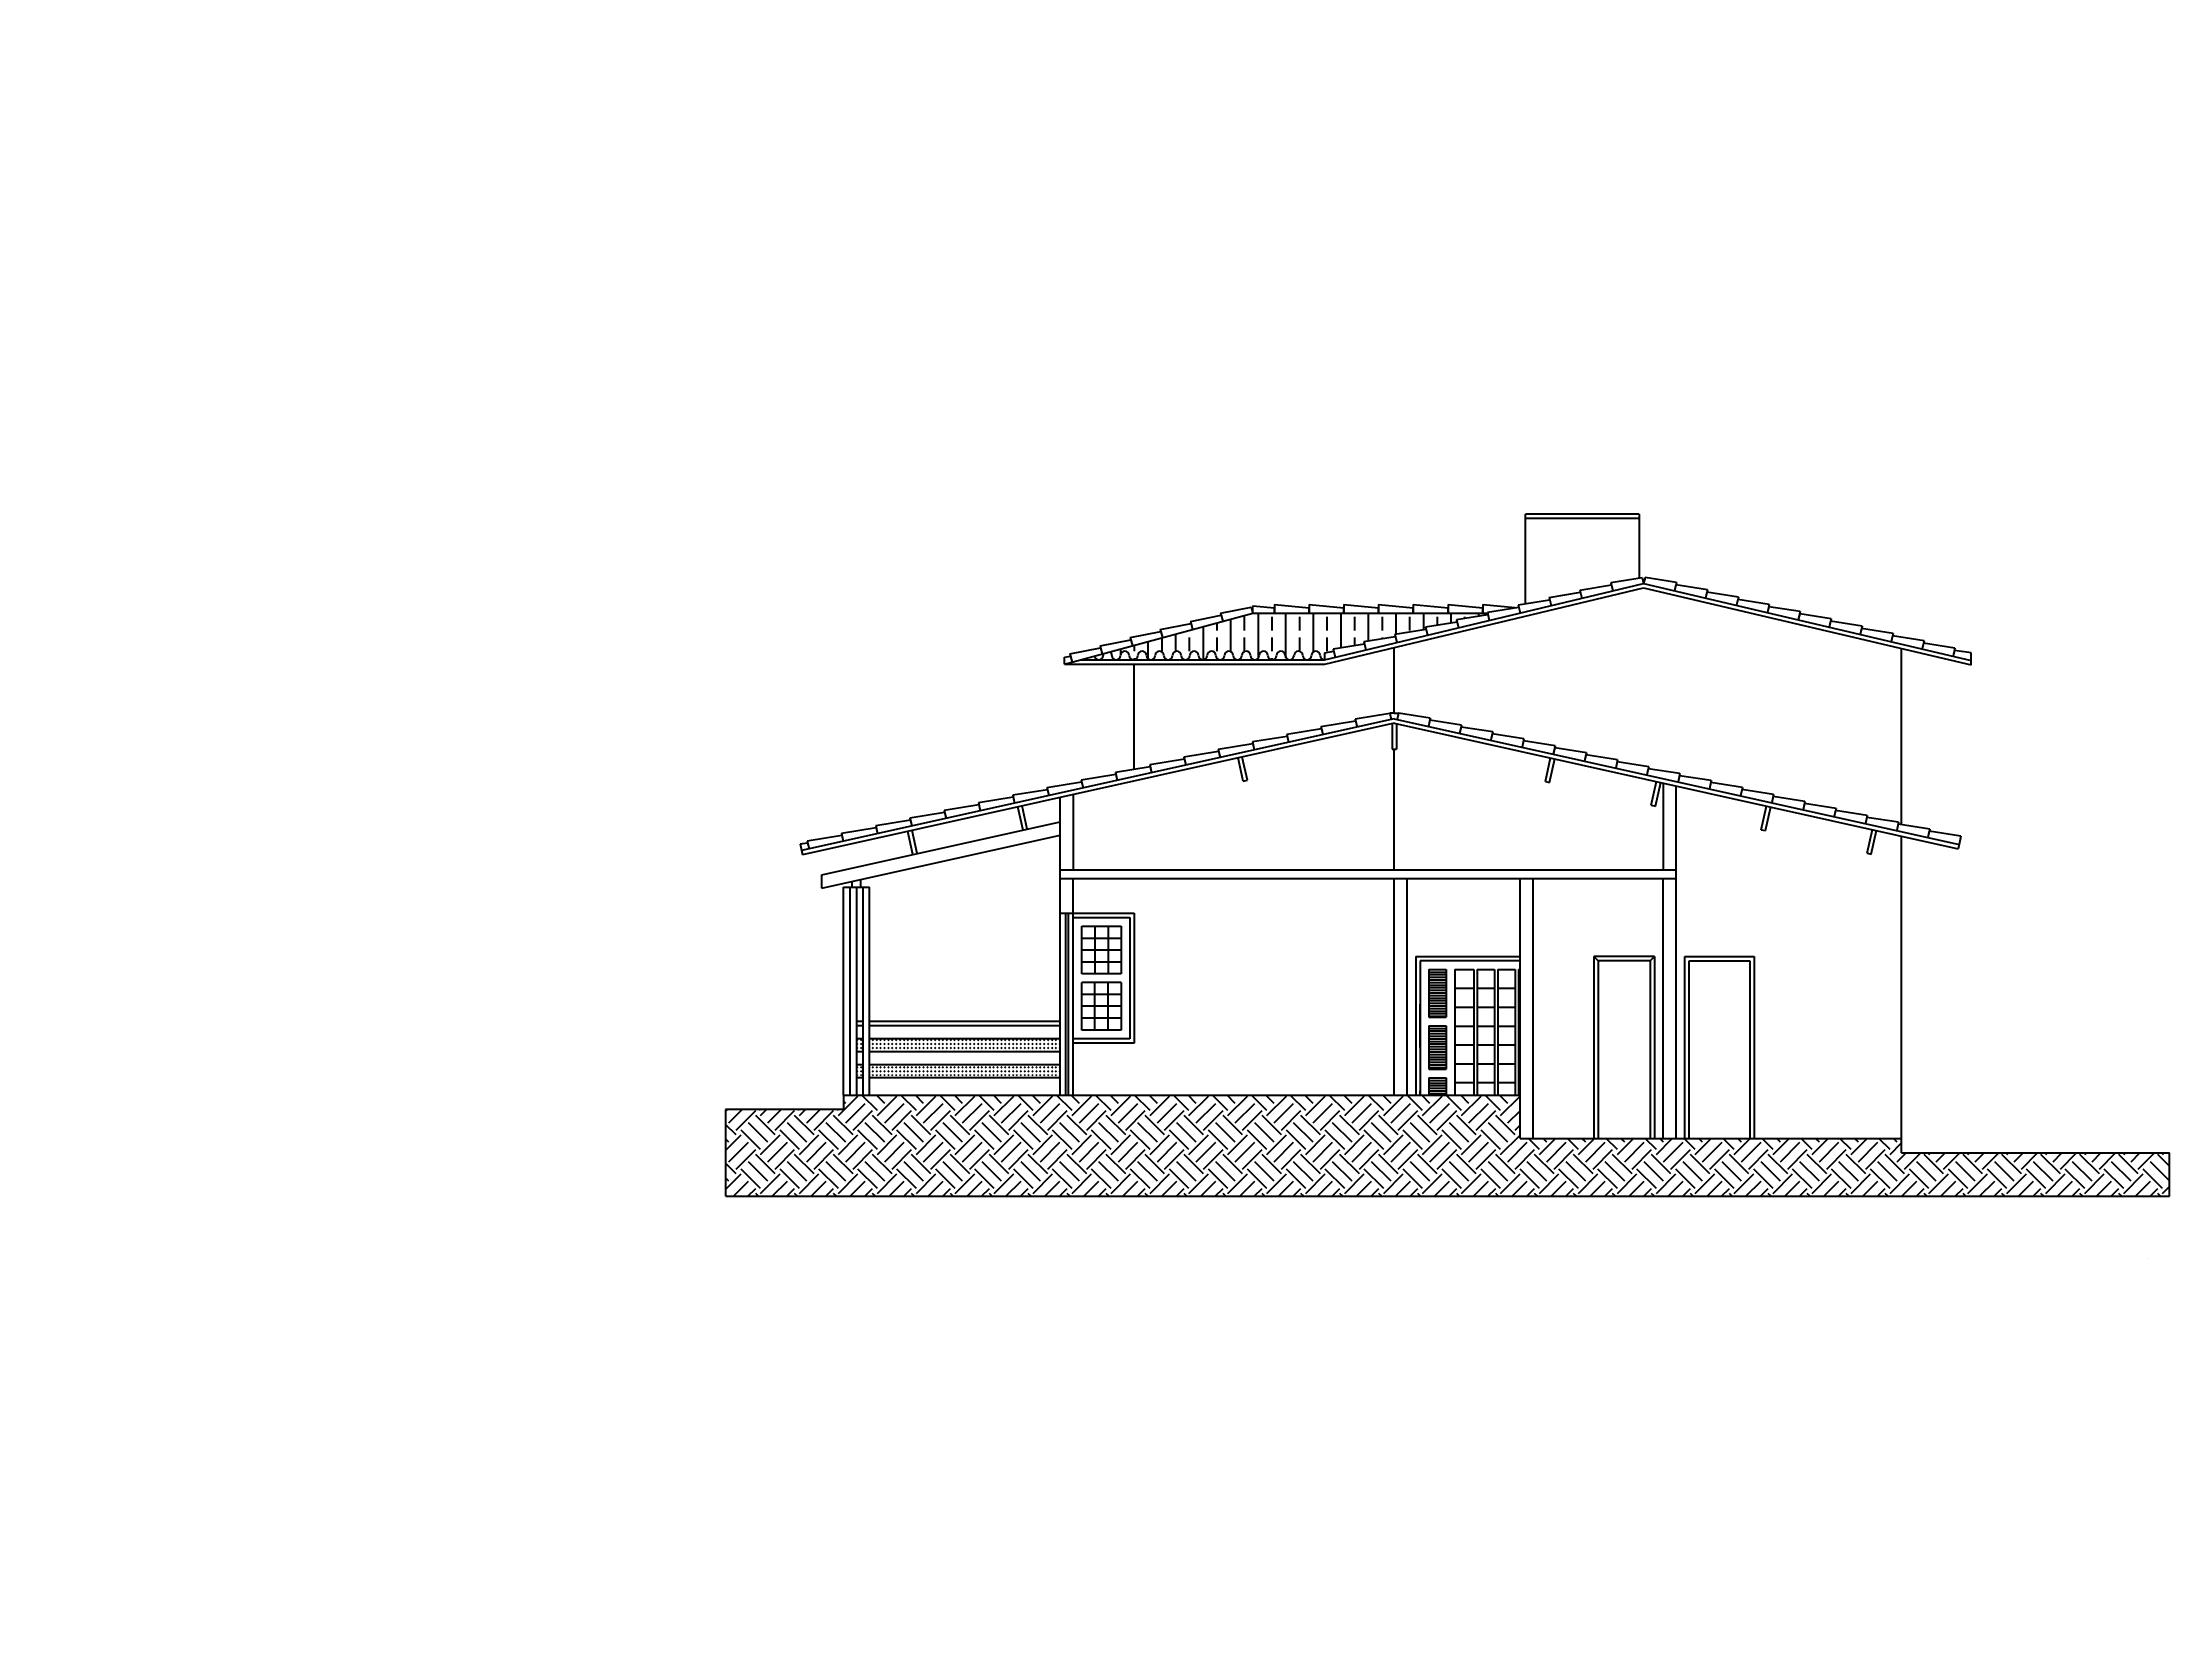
# Model space of a CAD drawing. Header units: millimetres. Extents: x -30673 to 129244, y -37020 to 10380.
# Drawn here: x 73074 to 97595, y -30321 to -12120 of the extents above; entities that cross this region are included whole.
import ezdxf

# ---------------------------------------------------------------- set-up
doc = ezdxf.new("R2010")
doc.units = ezdxf.units.MM
doc.header["$LTSCALE"] = 0.1
doc.header["$PDMODE"] = 35
doc.linetypes.add('ACAD_ISO02W100', pattern=[15, 12, -3])
doc.linetypes.add('ACAD_ISO03W100', pattern=[30, 12, -18])
doc.layers.get('0').update_dxf_attribs({"linetype": 'ACAD_ISO03W100'})
for name, color, linetype in [('detalhes', 1, 'Continuous'), ('elementos cortados', 6, 'Continuous'), ('grade', 8, 'Continuous'), ('pilar', 5, 'Continuous'), ('porta e janela cortada', 106, 'Continuous'), ('porta e janela vista', 3, 'Continuous'), ('projeção', 7, 'ACAD_ISO02W100'), ('telhado visto', 11, 'Continuous')]:
    doc.layers.add(name, color=color, linetype=linetype)
doc.layers.get('0').off()
doc.styles.get("Standard").update_dxf_attribs({"font": 'verdana.ttf', "height": 0.15})
doc.dimstyles.new('Copy(2) of ISO-25', dxfattribs={"dimtxt": 0.02, "dimasz": 0.15, "dimexe": 0.2, "dimexo": 0.4, "dimgap": 0.09, "dimtad": 1, "dimtxsty": 'Standard', "dimblk": 'SMALL', "dimcen": 2, "dimse1": 1, "dimse2": 1, "dimclrd": 1, "dimclre": 1, "dimclrt": 30, "dimazin": 0, "dimtfac": 1, "dimtmove": 0, "dimatfit": 2, "dimldrblk": 'OPEN30', "dimfxl": 1, "dimlwd": -1, "dimarcsym": 0})

# ---------------------------------------------------------------- blocks, each defined once
blk = doc.blocks.new('_Small')
at = {"color": 0, "linetype": 'ByBlock', "lineweight": -2}
blk.add_circle((0, 0), 0.25, dxfattribs=at)
blk = doc.blocks.new('*D59')
at = {"layer": 'Defpoints', "color": 0, "ltscale": 0.1, "transparency": 16777216}
for p in [(87195, 5130), (86946, 2780), (87345, 2780), (1655, -24107), (-1345, -24870), (1655, -24870)]:
    blk.add_point(p, dxfattribs=at)
at = {"layer": 'detalhes', "color": 1, "ltscale": 0.1, "transparency": 16777216}
for p, q in [((86946, 5130), (86946, 2780)), ((-1345, -24107), (1655, -24107))]:
    blk.add_line(p, q, dxfattribs=at)
at = {"layer": 'detalhes', "color": 1, "ltscale": 0.1, "transparency": 16777216, "xscale": 0.15, "yscale": 0.15, "zscale": 0.15}
for p, rotation in [((86946, 5130), 90), ((86946, 2780), 270), ((-1345, -24107), 180)]:
    blk.add_blockref('_Small', p, dxfattribs=dict(at, rotation=rotation))
blk.add_blockref('_Small', (1655, -24107), dxfattribs=at)
at = {"layer": 'detalhes', "color": 30, "ltscale": 0.1, "transparency": 16777216, "insert": (86946, 3955), "char_height": 0.15, "attachment_point": 5, "rotation": 90}
blk.add_mtext('2350', dxfattribs=at)
at = {"layer": 'detalhes', "color": 30, "ltscale": 0.1, "transparency": 16777216, "insert": (155, -24107), "char_height": 0.15, "attachment_point": 5}
blk.add_mtext('3000', dxfattribs=at)
blk = doc.blocks.new('_Open30')
at = {"color": 0, "linetype": 'ByBlock', "lineweight": -2}
for p, q in [((-1, 0), (0, 0)), ((0, 0), (-1, 0)), ((0, 0), (-1, 0))]:
    blk.add_line(p, q, dxfattribs=at)
blk = doc.blocks.new('*D60')
at = {"layer": 'Defpoints', "color": 0, "ltscale": 0.1, "transparency": 16777216}
for p in [(90345, 5893), (87345, 5130), (90345, 5130), (-1495, -27370), (5, -27420), (5, -27680)]:
    blk.add_point(p, dxfattribs=at)
at = {"layer": 'detalhes', "color": 1, "ltscale": 0.1, "transparency": 16777216}
blk.add_line((87345, 5893), (90345, 5893), dxfattribs=at)
at = {"layer": 'porta e janela cortada', "color": 1, "ltscale": 0.1, "transparency": 16777216}
blk.add_line((-1495, -27680), (5, -27680), dxfattribs=at)
at = {"layer": 'detalhes', "color": 1, "ltscale": 0.1, "transparency": 16777216, "xscale": 0.15, "yscale": 0.15, "zscale": 0.15, "rotation": 180}
blk.add_blockref('_Small', (87345, 5893), dxfattribs=at)
at = {"layer": 'detalhes', "color": 1, "ltscale": 0.1, "transparency": 16777216, "xscale": 0.15, "yscale": 0.15, "zscale": 0.15}
blk.add_blockref('_Small', (90345, 5893), dxfattribs=at)
at = {"layer": 'porta e janela cortada', "color": 1, "ltscale": 0.1, "transparency": 16777216, "xscale": 0.15, "yscale": 0.15, "zscale": 0.15, "rotation": 180}
blk.add_blockref('_Small', (-1495, -27680), dxfattribs=at)
at = {"layer": 'porta e janela cortada', "color": 1, "ltscale": 0.1, "transparency": 16777216, "xscale": 0.15, "yscale": 0.15, "zscale": 0.15}
blk.add_blockref('_Small', (5, -27680), dxfattribs=at)
at = {"layer": 'detalhes', "color": 30, "ltscale": 0.1, "transparency": 16777216, "insert": (88845, 5893), "char_height": 0.15, "attachment_point": 5}
blk.add_mtext('3000', dxfattribs=at)
at = {"layer": 'porta e janela cortada', "color": 30, "ltscale": 0.1, "transparency": 16777216, "insert": (-745, -27680), "char_height": 0.15, "attachment_point": 5}
blk.add_mtext('1500', dxfattribs=at)
blk = doc.blocks.new('*D61')
at = {"layer": 'Defpoints', "color": 0, "ltscale": 0.1, "transparency": 16777216}
for p in [(87195, 2630), (88695, 2580), (88695, 2320), (1655, -27135), (155, -27370), (1655, -27370)]:
    blk.add_point(p, dxfattribs=at)
at = {"layer": 'porta e janela cortada', "color": 1, "ltscale": 0.1, "transparency": 16777216}
for p, q in [((87195, 2320), (88695, 2320)), ((155, -27135), (1655, -27135))]:
    blk.add_line(p, q, dxfattribs=at)
at = {"layer": 'porta e janela cortada', "color": 1, "ltscale": 0.1, "transparency": 16777216, "xscale": 0.15, "yscale": 0.15, "zscale": 0.15, "rotation": 180}
for p in [(87195, 2320), (155, -27135)]:
    blk.add_blockref('_Small', p, dxfattribs=at)
at = {"layer": 'porta e janela cortada', "color": 1, "ltscale": 0.1, "transparency": 16777216, "xscale": 0.15, "yscale": 0.15, "zscale": 0.15}
for p in [(88695, 2320), (1655, -27135)]:
    blk.add_blockref('_Small', p, dxfattribs=at)
at = {"layer": 'porta e janela cortada', "color": 30, "ltscale": 0.1, "transparency": 16777216, "char_height": 0.15, "attachment_point": 5}
for insert in [(87945, 2320), (905, -27135)]:
    blk.add_mtext('1500', dxfattribs=dict(at, insert=insert))
blk = doc.blocks.new('*D62')
at = {"layer": 'Defpoints', "color": 0, "ltscale": 0.1, "transparency": 16777216}
for p in [(90345, 2865), (88845, 2630), (90345, 2630), (-1345, -29020), (1655, -29020), (1655, -29291)]:
    blk.add_point(p, dxfattribs=at)
at = {"layer": 'porta e janela cortada', "color": 1, "ltscale": 0.1, "transparency": 16777216}
for p, q in [((88845, 2865), (90345, 2865)), ((-1345, -29291), (1655, -29291))]:
    blk.add_line(p, q, dxfattribs=at)
at = {"layer": 'porta e janela cortada', "color": 1, "ltscale": 0.1, "transparency": 16777216, "xscale": 0.15, "yscale": 0.15, "zscale": 0.15, "rotation": 180}
for p in [(88845, 2865), (-1345, -29291)]:
    blk.add_blockref('_Small', p, dxfattribs=at)
at = {"layer": 'porta e janela cortada', "color": 1, "ltscale": 0.1, "transparency": 16777216, "xscale": 0.15, "yscale": 0.15, "zscale": 0.15}
for p in [(90345, 2865), (1655, -29291)]:
    blk.add_blockref('_Small', p, dxfattribs=at)
at = {"layer": 'porta e janela cortada', "color": 30, "ltscale": 0.1, "transparency": 16777216, "char_height": 0.15, "attachment_point": 5}
for s, insert in [('1500', (89595, 2865)), ('3000', (155, -29291))]:
    blk.add_mtext(s, dxfattribs=dict(at, insert=insert))
blk = doc.blocks.new('*D63')
at = {"layer": 'Defpoints', "color": 0, "ltscale": 0.1, "transparency": 16777216}
for p in [(87345, 980), (90345, 980), (90345, 709), (-1345, -29020), (-932, -30320), (1055, -30320)]:
    blk.add_point(p, dxfattribs=at)
at = {"layer": 'porta e janela cortada', "color": 1, "ltscale": 0.1, "transparency": 16777216}
for p, q in [((87345, 709), (90345, 709)), ((-932, -29020), (-932, -30320))]:
    blk.add_line(p, q, dxfattribs=at)
at = {"layer": 'porta e janela cortada', "color": 1, "ltscale": 0.1, "transparency": 16777216, "xscale": 0.15, "yscale": 0.15, "zscale": 0.15}
for p, rotation in [((87345, 709), 180), ((-932, -29020), 90), ((-932, -30320), 270)]:
    blk.add_blockref('_Small', p, dxfattribs=dict(at, rotation=rotation))
blk.add_blockref('_Small', (90345, 709), dxfattribs=at)
at = {"layer": 'porta e janela cortada', "color": 30, "ltscale": 0.1, "transparency": 16777216, "insert": (88845, 709), "char_height": 0.15, "attachment_point": 5}
blk.add_mtext('3000', dxfattribs=at)
at = {"layer": 'porta e janela cortada', "color": 30, "ltscale": 0.1, "transparency": 16777216, "insert": (-933, -29670), "char_height": 0.15, "attachment_point": 5, "rotation": 90}
blk.add_mtext('1300', dxfattribs=at)
blk = doc.blocks.new('*D64')
at = {"layer": 'Defpoints', "color": 0, "ltscale": 0.1, "transparency": 16777216}
for p in [(87345, 980), (87758, -320), (89745, -320), (-1495, -24870), (-1744, -27220), (-1345, -27220)]:
    blk.add_point(p, dxfattribs=at)
at = {"layer": 'detalhes', "color": 1, "ltscale": 0.1, "transparency": 16777216}
blk.add_line((-1744, -24870), (-1744, -27220), dxfattribs=at)
at = {"layer": 'porta e janela cortada', "color": 1, "ltscale": 0.1, "transparency": 16777216}
blk.add_line((87758, 980), (87758, -320), dxfattribs=at)
at = {"layer": 'detalhes', "color": 1, "ltscale": 0.1, "transparency": 16777216, "xscale": 0.15, "yscale": 0.15, "zscale": 0.15}
for p, rotation in [((-1744, -24870), 90), ((-1744, -27220), 270)]:
    blk.add_blockref('_Small', p, dxfattribs=dict(at, rotation=rotation))
at = {"layer": 'porta e janela cortada', "color": 1, "ltscale": 0.1, "transparency": 16777216, "xscale": 0.15, "yscale": 0.15, "zscale": 0.15}
for p, rotation in [((87758, 980), 90), ((87758, -320), 270)]:
    blk.add_blockref('_Small', p, dxfattribs=dict(at, rotation=rotation))
at = {"layer": 'detalhes', "color": 30, "ltscale": 0.1, "transparency": 16777216, "insert": (-1744, -26045), "char_height": 0.15, "attachment_point": 5, "rotation": 90}
blk.add_mtext('2350', dxfattribs=at)
at = {"layer": 'porta e janela cortada', "color": 30, "ltscale": 0.1, "transparency": 16777216, "insert": (87758, 330), "char_height": 0.15, "attachment_point": 5, "rotation": 90}
blk.add_mtext('1300', dxfattribs=at)

msp = doc.modelspace()

# ---------------------------------------------------------------- hatches: boundary and pattern name
at = {"layer": 'grade', "ltscale": 0.1}
h = msp.add_hatch(dxfattribs=at)
h.set_pattern_fill('CROSS', color=256, scale=5, angle=45, style=0)
h.set_pattern_definition([(45, (165485.997, -965795.898), (3e-15, 44.9012806), [15.875, -47.625]), (135, (165497.222, -965795.898), (-44.9012806, 3e-15), [15.875, -47.625])])
h.paths.add_polyline_path([(84808.084, -23611.41), (82608.084, -23611.41), (82608.084, -23761.41), (84808.084, -23761.41)])
h.paths.add_polyline_path([(84808.084, -23911.41), (82608.084, -23911.41), (82608.084, -24061.41), (84808.084, -24061.41)])
h.paths.add_polyline_path([(82533.084, -23911.41), (82458.084, -23911.41), (82458.084, -24061.41), (82533.084, -24061.41)])
h.paths.add_polyline_path([(82533.084, -23611.41), (82458.084, -23611.41), (82458.084, -23761.41), (82533.084, -23761.41)])
at = {"layer": 'projeção', "ltscale": 0.1}
h = msp.add_hatch(dxfattribs=at)
h.set_pattern_fill('EARTH', color=256, scale=50, angle=45, style=0)
h.set_pattern_definition([(45, (165486, -965795.9), (3e-14, 449.01281), [317.5, -317.5]), (45, (165401.8, -965711.7), (3e-14, 449.01281), [317.5, -317.5]), (45, (165317.62, -965627.52), (3e-14, 449.01281), [317.5, -317.5]), (135, (165317.62, -965571.4), (-449.01281, 3e-14), [317.5, -317.5]), (135, (165401.8, -965487.2), (-449.01281, 3e-14), [317.5, -317.5]), (135, (165486, -965403), (-449.01281, 3e-14), [317.5, -317.5])])
h.paths.add_polyline_path([(90108.084, -24261.41), (82308.084, -24261.41), (82308.084, -24427.41), (80949.39, -24427.41), (80949.39, -25427.41), (97595.492, -25427.41), (97595.492, -24927.41), (94508.084, -24927.41), (94508.084, -24761.41), (90108.084, -24761.41)])
at = {"layer": 'telhado visto', "ltscale": 0.1}
h = msp.add_hatch(dxfattribs=at)
h.set_pattern_fill('BRASS', color=256, scale=50, angle=90, style=0)
h.set_pattern_definition([(90, (159482.15, -978547.96), (-317.5, 2e-14), []), (90, (159323.4, -978547.96), (-317.5, 2e-14), [158.75, -79.375])])
h.paths.add_polyline_path([(89026.298, -18887.012), (89019.957, -18860.474), (89382.096, -18802.005), (89375.756, -18775.466), (89737.894, -18716.998), (89734.17, -18701.41), (87028.795, -18701.41), (85380.384, -19147.93, -0.249595733), (85402.466, -19189.41, 1), (85502.466, -19189.41, -1), (85602.466, -19189.41, 1.007841575), (85702.46, -19188.629, -0.003905475), (85702.466, -19189.41, -1), (85802.466, -19189.41, 1), (85902.466, -19189.41, -1), (86002.466, -19189.41, 1), (86102.466, -19189.41, -1), (86202.466, -19189.41, 1), (86302.466, -19189.41, -1), (86402.466, -19189.41, 1.007841575), (86502.46, -19188.629, -0.003905475), (86502.466, -19189.41, -1), (86602.466, -19189.41, 1), (86702.466, -19189.41, -1), (86802.466, -19189.41, 1), (86902.466, -19189.41, -1), (87002.466, -19189.41, 1), (87102.466, -19189.41, -1), (87202.466, -19189.41, 1.007841575), (87302.46, -19188.629, -0.003905475), (87302.466, -19189.41, -1), (87402.466, -19189.41, 1), (87502.466, -19189.41, -1), (87602.466, -19189.41, 1), (87702.466, -19189.41, -1), (87802.466, -19189.41, 0.414213562), (87852.466, -19239.41), (87858.356, -19238.003), (87858.356, -19158.267), (87958.903, -19142.034), (87952.563, -19115.495), (88314.702, -19057.027), (88308.361, -19030.488), (88670.5, -18972.019), (88664.159, -18945.481)])

# ---------------------------------------------------------------- linework, layer by layer
at = {"layer": 'elementos cortados', "ltscale": 0.1}
for p, q in [((90170.584, -18592.014), (90170.584, -17561.41)), ((91483.144, -17561.41), (90170.584, -17561.41)), ((91483.144, -17611.41), (90170.584, -17611.41)), ((91483.144, -17561.41), (91483.144, -17861.41)), ((91483.144, -17861.41), (91483.144, -17961.41)), ((91483.144, -17961.41), (91483.144, -18297.41)), ((87852.466, -19239.41), (91533.147, -18360.024)), ((90798.948, -18435.438), (91161.085, -18376.97)), ((91154.747, -18350.431), (91516.883, -18291.963)), ((91154.747, -18350.431), (91177.348, -18445.031)), ((91516.886, -18291.963), (91533.147, -18360.024)), ((91549.147, -18292.024), (91533.147, -18360.024)), ((91533.147, -18360.024), (95308.084, -19248.289)), ((91912.161, -18349.208), (91549.147, -18292.024)), ((91912.161, -18349.208), (91889.865, -18443.962)), ((91905.866, -18375.962), (91889.865, -18443.962)), ((92268.879, -18433.146), (91905.866, -18375.962)), ((87858.356, -19289.41), (91533.234, -18411.41)), ((89731.554, -18690.459), (90093.69, -18631.991)), ((90087.352, -18605.452), (90449.488, -18546.984)), ((90087.352, -18605.452), (90109.954, -18700.052)), ((90443.15, -18520.445), (90805.287, -18461.977)), ((90443.15, -18520.445), (90465.752, -18615.045)), ((90798.948, -18435.438), (90821.55, -18530.038)), ((91533.234, -18411.41), (95308.084, -19299.655)), ((92268.879, -18433.146), (92246.583, -18527.9)), ((92262.584, -18459.899), (92246.583, -18527.9)), ((92625.598, -18517.084), (92262.584, -18459.899)), ((92625.598, -18517.084), (92603.301, -18611.838)), ((92619.302, -18543.837), (92603.301, -18611.838)), ((92982.316, -18601.022), (92619.302, -18543.837)), ((92982.316, -18601.022), (92960.02, -18695.776)), ((92976.021, -18627.775), (92960.02, -18695.776)), ((93339.034, -18684.96), (92976.021, -18627.775)), ((89019.957, -18860.474), (89382.094, -18802.006)), ((89019.957, -18860.474), (89042.559, -18955.074)), ((89375.756, -18775.466), (89737.892, -18716.998)), ((89375.756, -18775.466), (89398.357, -18870.066)), ((89731.554, -18690.459), (89754.156, -18785.059)), ((93339.034, -18684.96), (93316.738, -18779.714)), ((93332.739, -18711.713), (93316.738, -18779.714)), ((93695.752, -18768.898), (93332.739, -18711.713)), ((93695.752, -18768.898), (93673.456, -18863.652)), ((93689.457, -18795.651), (93673.456, -18863.652)), ((94052.471, -18852.836), (93689.457, -18795.651)), ((94052.471, -18852.836), (94030.175, -18947.59)), ((94046.175, -18879.589), (94030.175, -18947.59)), ((94409.189, -18936.774), (94046.175, -18879.589)), ((87952.563, -19115.495), (88314.699, -19057.027)), ((87952.563, -19115.495), (87975.165, -19210.095)), ((88308.361, -19030.488), (88670.497, -18972.02)), ((88308.361, -19030.488), (88330.963, -19125.088)), ((88658.09, -19855.552), (88658.09, -19098.338)), ((88664.159, -18945.481), (89026.296, -18887.013)), ((88664.159, -18945.481), (88686.761, -19040.081)), ((94409.189, -18936.774), (94386.893, -19031.527)), ((94409.189, -18936.774), (94386.893, -19031.527)), ((94402.894, -18963.527), (94386.893, -19031.527)), ((94765.907, -19020.712), (94402.894, -18963.527)), ((94508.084, -21143.77), (94508.084, -19111.41)), ((94765.907, -19020.712), (94743.611, -19115.465)), ((94759.612, -19047.465), (94743.611, -19115.465)), ((95122.626, -19104.65), (94759.612, -19047.465)), ((95122.626, -19104.65), (95100.329, -19199.403)), ((85658.084, -20500.896), (85658.084, -19289.41)), ((87858.356, -19158.267), (87958.901, -19142.034)), ((87858.356, -19238.003), (87858.356, -19158.267)), ((95116.33, -19131.403), (95100.329, -19199.403)), ((95308.084, -19161.61), (95116.33, -19131.403)), ((95308.084, -19248.289), (95308.084, -19161.61)), ((95308.084, -19299.655), (95308.084, -19248.289)), ((88208.084, -19920.348), (88608.084, -19855.552)), ((88658.084, -19855.552), (88608.084, -19855.552)), ((88608.084, -19855.552), (88624.151, -19927.739)), ((88658.084, -19855.552), (88708.084, -19855.552)), ((88708.084, -19855.552), (88692.017, -19927.739)), ((89073.135, -19912.569), (88708.084, -19855.552)), ((88658.084, -19920.186), (81825.274, -21441.038)), ((88658.084, -19971.41), (81836.137, -21489.843)), ((87418.364, -20096.124), (87818.364, -20031.329)), ((87418.364, -20096.124), (87439.571, -20191.404)), ((87813.224, -20008.236), (88213.224, -19943.441)), ((87813.224, -20008.236), (87834.431, -20103.516)), ((87818.364, -20031.329), (87834.431, -20103.516)), ((88208.084, -19920.348), (88229.291, -20015.627)), ((88213.224, -19943.441), (88229.291, -20015.627)), ((88633.084, -19976.975), (88633.084, -20271.41)), ((88658.084, -19920.186), (95170.417, -21369.706)), ((88658.084, -19971.41), (95159.554, -21418.512)), ((88683.084, -19976.975), (88683.084, -20271.41)), ((89073.135, -19912.569), (89051.928, -20007.848)), ((89067.995, -19935.662), (89051.928, -20007.848)), ((89433.046, -19992.678), (89067.995, -19935.662)), ((89433.046, -19992.678), (89411.839, -20087.958)), ((89427.906, -20015.771), (89411.839, -20087.958)), ((89792.957, -20072.787), (89427.906, -20015.771)), ((89792.957, -20072.787), (89771.75, -20168.067)), ((89787.817, -20095.88), (89771.75, -20168.067)), ((90152.869, -20152.897), (89787.817, -20095.88)), ((86233.784, -20359.789), (86633.784, -20294.993)), ((86628.644, -20271.9), (87028.644, -20207.105)), ((86628.644, -20271.9), (86649.851, -20367.18)), ((86633.784, -20294.993), (86649.851, -20367.18)), ((87023.504, -20184.012), (87423.504, -20119.217)), ((87023.504, -20184.012), (87044.711, -20279.292)), ((87028.644, -20207.105), (87044.711, -20279.292)), ((87423.504, -20119.217), (87439.571, -20191.404)), ((88633.084, -20271.41), (88683.084, -20271.41)), ((88658.09, -21661.41), (88658.09, -20271.41)), ((90152.869, -20152.897), (90131.661, -20248.176)), ((90147.729, -20175.989), (90131.661, -20248.176)), ((90512.78, -20233.006), (90147.729, -20175.989)), ((90512.78, -20233.006), (90491.572, -20328.285)), ((90507.64, -20256.099), (90491.572, -20328.285)), ((90872.691, -20313.115), (90507.64, -20256.099)), ((90872.691, -20313.115), (90851.484, -20408.395)), ((90867.551, -20336.208), (90851.484, -20408.395)), ((91232.602, -20393.224), (90867.551, -20336.208)), ((85049.204, -20623.453), (85449.204, -20558.658)), ((85444.064, -20535.565), (85844.064, -20470.77)), ((85444.064, -20535.565), (85465.271, -20630.845)), ((85444.064, -20535.565), (85465.271, -20630.845)), ((85449.204, -20558.658), (85465.271, -20630.845)), ((85838.924, -20447.677), (86238.924, -20382.882)), ((85838.924, -20447.677), (85860.131, -20542.956)), ((85844.064, -20470.77), (85860.131, -20542.956)), ((86233.784, -20359.789), (86254.991, -20455.068)), ((86238.924, -20382.882), (86254.991, -20455.068)), ((86916.119, -20638.545), (86856.864, -20372.327)), ((86964.924, -20627.682), (86905.669, -20361.464)), ((90400.084, -20645.488), (90460.81, -20372.662)), ((90448.89, -20656.351), (90509.615, -20383.525)), ((91232.602, -20393.224), (91211.395, -20488.504)), ((91227.462, -20416.317), (91211.395, -20488.504)), ((91592.513, -20473.334), (91227.462, -20416.317)), ((91592.513, -20473.334), (91571.306, -20568.613)), ((91592.513, -20473.334), (91571.306, -20568.613)), ((91587.373, -20496.427), (91571.306, -20568.613)), ((91952.424, -20553.443), (91587.373, -20496.427)), ((91952.424, -20553.443), (91931.217, -20648.723)), ((91947.284, -20576.536), (91931.217, -20648.723)), ((92312.336, -20633.552), (91947.284, -20576.536)), ((83864.624, -20887.118), (84264.624, -20822.322)), ((84259.484, -20799.23), (84659.484, -20734.434)), ((84259.484, -20799.23), (84280.692, -20894.509)), ((84259.484, -20799.23), (84280.692, -20894.509)), ((84264.624, -20822.322), (84280.692, -20894.509)), ((84654.344, -20711.341), (85054.344, -20646.546)), ((84654.344, -20711.341), (84675.552, -20806.621)), ((84659.484, -20734.434), (84675.552, -20806.621)), ((84808.084, -21661.41), (84808.084, -20828.346)), ((84958.084, -20794.958), (84958.084, -21661.41)), ((85049.204, -20623.453), (85070.412, -20718.733)), ((85054.344, -20646.546), (85070.412, -20718.733)), ((86916.119, -20638.545), (86964.924, -20627.682)), ((90400.084, -20645.488), (90448.89, -20656.351)), ((91620.225, -20917.068), (91680.951, -20644.242)), ((91669.031, -20927.931), (91729.756, -20655.105)), ((91758.084, -20661.41), (91758.084, -21661.41)), ((91908.084, -21661.41), (91908.084, -20694.797)), ((92312.336, -20633.552), (92291.128, -20728.832)), ((92307.196, -20656.645), (92291.128, -20728.832)), ((92672.247, -20713.661), (92307.196, -20656.645)), ((92672.247, -20713.661), (92651.039, -20808.941)), ((93032.158, -20793.771), (92667.107, -20736.754)), ((93032.158, -20793.771), (93010.95, -20889.05)), ((93032.158, -20793.771), (93010.95, -20889.05)), ((93027.018, -20816.864), (93010.95, -20889.05)), ((93392.069, -20873.88), (93027.018, -20816.864)), ((82680.044, -21150.782), (83080.044, -21085.987)), ((83074.904, -21062.894), (83474.904, -20998.099)), ((83074.904, -21062.894), (83096.112, -21158.174)), ((83080.044, -21085.987), (83096.112, -21158.174)), ((83469.764, -20975.006), (83869.764, -20910.211)), ((83469.764, -20975.006), (83490.972, -21070.286)), ((83469.764, -20975.006), (83490.972, -21070.286)), ((83474.904, -20998.099), (83490.972, -21070.286)), ((83864.624, -20887.118), (83885.832, -20982.397)), ((83869.764, -20910.211), (83885.832, -20982.397)), ((84378.225, -21203.431), (84318.97, -20937.213)), ((84427.031, -21192.568), (84367.776, -20926.35)), ((91620.225, -20917.068), (91669.031, -20927.931)), ((92889.172, -21199.511), (92949.898, -20926.685)), ((92937.977, -21210.374), (92998.703, -20937.548)), ((93392.069, -20873.88), (93370.862, -20969.16)), ((93386.929, -20896.973), (93370.862, -20969.16)), ((93751.98, -20953.989), (93386.929, -20896.973)), ((93751.98, -20953.989), (93730.773, -21049.269)), ((93746.84, -20977.082), (93730.773, -21049.269)), ((94111.891, -21034.098), (93746.84, -20977.082)), ((94111.891, -21034.098), (94090.684, -21129.378)), ((94111.891, -21034.098), (94090.684, -21129.378)), ((94106.751, -21057.191), (94090.684, -21129.378)), ((94471.803, -21114.208), (94106.751, -21057.191)), ((81890.324, -21326.559), (82290.324, -21261.763)), ((81890.324, -21326.559), (81911.532, -21421.838)), ((82058.084, -21719.853), (84808.084, -21107.749)), ((82058.084, -21873.523), (84808.084, -21261.42)), ((82285.184, -21238.671), (82685.184, -21173.875)), ((82285.184, -21238.671), (82306.392, -21333.95)), ((82285.184, -21238.671), (82306.392, -21333.95)), ((82290.324, -21261.763), (82306.392, -21333.95)), ((82680.044, -21150.782), (82701.252, -21246.062)), ((82685.184, -21173.875), (82701.252, -21246.062)), ((83109.278, -21485.874), (83050.023, -21219.656)), ((83158.084, -21475.011), (83098.829, -21208.793)), ((92889.172, -21199.511), (92937.977, -21210.374)), ((94109.313, -21471.091), (94170.039, -21198.264)), ((94158.119, -21481.954), (94218.844, -21209.128)), ((94471.803, -21114.208), (94450.595, -21209.487)), ((94831.714, -21194.317), (94466.663, -21137.301)), ((94508.084, -24927.41), (94508.084, -21273.507)), ((94831.714, -21194.317), (94810.506, -21289.597)), ((94831.714, -21194.317), (94810.506, -21289.597)), ((94826.574, -21217.41), (94810.506, -21289.597)), ((95191.625, -21274.426), (94826.574, -21217.41)), ((95186.485, -21297.519), (95159.554, -21418.512)), ((95191.625, -21274.426), (95170.417, -21369.706)), ((81808.084, -21363.806), (81895.464, -21349.652)), ((81808.084, -21363.806), (81836.137, -21489.843)), ((81895.464, -21349.652), (81911.532, -21421.838)), ((94109.313, -21471.091), (94158.119, -21481.954)), ((82058.084, -21873.523), (82058.084, -21719.853)), ((82408.084, -21861.41), (82408.084, -21795.619)), ((82508.084, -21861.41), (82508.084, -21773.361)), ((84808.084, -24261.41), (84808.084, -21661.41)), ((84808.084, -21661.41), (91908.084, -21661.41)), ((84808.084, -21761.41), (91908.084, -21761.41)), ((84958.084, -24261.41), (84958.084, -21761.41)), ((88658.084, -24261.41), (88658.084, -21761.41)), ((88808.084, -24261.41), (88808.084, -21761.41)), ((90108.084, -24761.41), (90108.084, -21761.41)), ((90258.084, -24761.41), (90258.084, -21761.41)), ((91758.084, -24761.41), (91758.084, -21761.41)), ((91908.084, -24761.41), (91908.084, -21661.41)), ((84808.084, -22161.41), (84958.084, -22161.41)), ((82308.084, -24261.41), (90108.084, -24261.41)), ((82308.084, -24261.41), (82308.084, -24427.41)), ((82308.084, -24427.41), (80949.39, -24427.41)), ((80949.39, -24427.41), (80949.39, -25427.41)), ((90108.084, -24761.41), (94508.084, -24761.41)), ((94508.084, -24927.41), (97595.492, -24927.41)), ((97595.492, -25427.41), (97595.492, -24927.41))]:
    msp.add_line(p, q, dxfattribs=at)
at = {"layer": 'grade', "ltscale": 0.1}
for p, q in [((82533.084, -23411.41), (82458.084, -23411.41)), ((82533.084, -23461.41), (82458.084, -23461.41)), ((84808.084, -23411.41), (82608.084, -23411.41)), ((84808.084, -23461.41), (82608.084, -23461.41)), ((82533.084, -23611.41), (82458.084, -23611.41)), ((82533.084, -23761.41), (82458.084, -23761.41)), ((84808.084, -23611.41), (82608.084, -23611.41)), ((84808.084, -23761.41), (82608.084, -23761.41)), ((82533.084, -23911.41), (82458.084, -23911.41)), ((84808.084, -23911.41), (82608.084, -23911.41)), ((82533.084, -24061.41), (82458.084, -24061.41)), ((84808.084, -24061.41), (82608.084, -24061.41))]:
    msp.add_line(p, q, dxfattribs=at)
at = {"layer": 'pilar', "ltscale": 0.1}
for p, q in [((82308.084, -24261.41), (82308.084, -21861.41)), ((82308.084, -21861.41), (82608.084, -21861.41)), ((82383.084, -21861.41), (82383.084, -24261.41)), ((82458.084, -21861.41), (82458.084, -24261.41)), ((82533.084, -21861.41), (82533.084, -24261.41)), ((82608.084, -24261.41), (82608.084, -21861.41))]:
    msp.add_line(p, q, dxfattribs=at)
at = {"layer": 'porta e janela cortada', "ltscale": 0.1}
for p, q in [((84868.084, -22161.41), (84868.084, -24261.41)), ((84898.084, -22161.41), (84898.084, -24261.41))]:
    msp.add_line(p, q, dxfattribs=at)
at = {"layer": 'porta e janela vista', "ltscale": 0.1}
for p, q in [((84958.084, -22161.41), (85658.084, -22161.41)), ((84958.084, -22211.41), (85608.084, -22211.41)), ((85058.084, -22311.41), (85508.084, -22311.41)), ((85058.084, -22861.41), (85058.084, -22311.41)), ((85208.084, -22311.41), (85208.084, -22861.41)), ((85358.084, -22311.41), (85358.084, -22861.41)), ((85508.084, -22311.41), (85508.084, -22861.41)), ((85608.084, -22211.41), (85608.084, -23611.41)), ((85658.084, -22161.41), (85658.084, -23661.41)), ((85058.084, -22448.91), (85508.084, -22448.91)), ((85058.084, -22586.41), (85508.084, -22586.41)), ((85058.084, -22723.91), (85508.084, -22723.91)), ((88908.084, -22661.41), (88908.084, -24261.41)), ((88908.084, -22661.41), (90108.084, -22661.41)), ((90108.084, -22711.41), (88958.084, -22711.41)), ((88958.084, -22711.41), (88958.084, -24261.41)), ((88958.084, -22711.41), (88958.084, -23711.41)), ((91658.084, -22661.41), (90958.084, -22661.41)), ((90958.084, -22661.41), (90958.084, -24761.41)), ((91008.084, -22711.41), (90958.084, -22661.41)), ((91608.084, -22711.41), (91008.084, -22711.41)), ((91008.084, -22711.41), (91008.084, -24761.41)), ((91608.084, -22711.41), (91658.084, -22661.41)), ((91608.084, -22711.41), (91608.084, -24761.41)), ((91658.084, -22661.41), (91658.084, -24761.41)), ((92008.084, -24761.41), (92008.084, -22661.41)), ((92008.084, -22661.41), (92808.084, -22661.41)), ((92058.084, -22711.41), (92758.084, -22711.41)), ((92058.084, -24761.41), (92058.084, -22711.41)), ((92758.084, -22711.41), (92758.084, -24761.41)), ((92808.084, -22661.41), (92808.084, -24761.41)), ((85508.084, -22861.41), (85058.084, -22861.41)), ((85508.084, -22961.41), (85058.084, -22961.41)), ((85058.084, -23511.41), (85058.084, -22961.41)), ((85208.084, -23511.41), (85208.084, -22961.41)), ((85358.084, -23511.41), (85358.084, -22961.41)), ((85508.084, -22961.41), (85508.084, -23511.41)), ((89058.084, -22811.41), (89058.084, -23361.41)), ((89058.084, -22811.41), (89258.084, -22811.41)), ((89058.084, -22841.41), (89258.084, -22841.41)), ((89058.084, -22871.41), (89258.084, -22871.41)), ((89058.084, -22901.41), (89258.084, -22901.41)), ((89058.084, -22931.41), (89258.084, -22931.41)), ((89058.084, -22961.41), (89258.084, -22961.41)), ((89058.084, -22991.41), (89258.084, -22991.41)), ((89058.084, -23021.41), (89258.084, -23021.41)), ((89258.084, -22811.41), (89258.084, -23361.41)), ((89358.084, -22811.41), (89358.084, -24261.41)), ((89358.084, -22811.41), (89575.584, -22811.41)), ((89358.084, -23028.91), (89575.584, -23028.91)), ((89575.584, -22811.41), (89575.584, -24261.41)), ((89615.584, -22811.41), (89615.584, -24261.41)), ((89615.584, -22811.41), (89813.084, -22811.41)), ((89615.584, -23028.91), (89813.084, -23028.91)), ((89813.084, -22811.41), (89813.084, -24261.41)), ((89853.084, -22811.41), (89853.084, -24261.41)), ((89853.084, -22811.41), (90050.584, -22811.41)), ((89853.084, -23028.91), (90050.584, -23028.91)), ((90050.584, -22811.41), (90050.584, -24261.41)), ((90090.584, -22811.41), (90090.584, -24261.41)), ((90090.584, -22811.41), (90108.084, -22811.41)), ((90090.584, -23028.91), (90108.084, -23028.91)), ((85508.084, -23098.91), (85058.084, -23098.91)), ((85508.084, -23236.41), (85058.084, -23236.41)), ((88958.084, -23711.41), (88958.084, -23211.41)), ((89058.084, -23051.41), (89258.084, -23051.41)), ((89058.084, -23081.41), (89258.084, -23081.41)), ((89058.084, -23111.41), (89258.084, -23111.41)), ((89058.084, -23141.41), (89258.084, -23141.41)), ((89058.084, -23171.41), (89258.084, -23171.41)), ((89058.084, -23201.41), (89258.084, -23201.41)), ((89058.084, -23231.41), (89258.084, -23231.41)), ((89058.084, -23261.41), (89258.084, -23261.41)), ((89058.084, -23291.41), (89258.084, -23291.41)), ((89358.084, -23246.41), (89575.584, -23246.41)), ((89615.584, -23246.41), (89813.084, -23246.41)), ((89853.084, -23246.41), (90050.584, -23246.41)), ((90090.584, -23246.41), (90108.084, -23246.41)), ((85508.084, -23373.91), (85058.084, -23373.91)), ((85508.084, -23511.41), (85058.084, -23511.41)), ((88958.084, -23711.41), (88958.084, -23461.41)), ((89058.084, -23321.41), (89258.084, -23321.41)), ((89058.084, -23351.41), (89258.084, -23351.41)), ((89058.084, -23361.41), (89258.084, -23361.41)), ((89058.084, -23461.41), (89058.084, -23961.41)), ((89058.084, -23461.41), (89258.084, -23461.41)), ((89058.084, -23491.41), (89258.084, -23491.41)), ((89058.084, -23521.41), (89258.084, -23521.41)), ((89258.084, -23461.41), (89258.084, -23961.41)), ((89358.084, -23463.91), (89575.584, -23463.91)), ((89615.584, -23463.91), (89813.084, -23463.91)), ((89853.084, -23463.91), (90050.584, -23463.91)), ((90090.584, -23463.91), (90108.084, -23463.91)), ((85608.084, -23611.41), (84958.084, -23611.41)), ((85658.084, -23661.41), (84958.084, -23661.41)), ((88958.084, -23711.41), (88958.084, -24261.41)), ((89058.084, -23551.41), (89258.084, -23551.41)), ((89058.084, -23581.41), (89258.084, -23581.41)), ((89058.084, -23611.41), (89258.084, -23611.41)), ((89058.084, -23641.41), (89258.084, -23641.41)), ((89058.084, -23671.41), (89258.084, -23671.41)), ((89058.084, -23701.41), (89258.084, -23701.41)), ((89058.084, -23731.41), (89258.084, -23731.41)), ((89058.084, -23761.41), (89258.084, -23761.41)), ((89358.084, -23681.41), (89575.584, -23681.41)), ((89615.584, -23681.41), (89813.084, -23681.41)), ((89853.084, -23681.41), (90050.584, -23681.41)), ((90090.584, -23681.41), (90108.084, -23681.41)), ((89058.084, -23791.41), (89258.084, -23791.41)), ((89058.084, -23821.41), (89258.084, -23821.41)), ((89058.084, -23821.41), (89258.084, -23821.41)), ((89058.084, -23851.41), (89258.084, -23851.41)), ((89058.084, -23881.41), (89258.084, -23881.41)), ((89058.084, -23911.41), (89258.084, -23911.41)), ((89058.084, -23941.41), (89258.084, -23941.41)), ((89058.084, -23961.41), (89258.084, -23961.41)), ((89358.084, -23898.91), (89575.584, -23898.91)), ((89615.584, -23898.91), (89813.084, -23898.91)), ((89853.084, -23898.91), (90050.584, -23898.91)), ((90090.584, -23898.91), (90108.084, -23898.91)), ((88958.084, -24261.41), (88958.084, -24211.41)), ((89058.084, -24061.41), (89058.084, -24261.41)), ((89058.084, -24061.41), (89258.084, -24061.41)), ((89058.084, -24091.41), (89258.084, -24091.41)), ((89058.084, -24121.41), (89258.084, -24121.41)), ((89058.084, -24151.41), (89258.084, -24151.41)), ((89058.084, -24181.41), (89258.084, -24181.41)), ((89058.084, -24211.41), (89258.084, -24211.41)), ((89058.084, -24241.41), (89258.084, -24241.41)), ((89258.084, -24061.41), (89258.084, -24261.41)), ((89358.084, -24116.41), (89575.584, -24116.41)), ((89615.584, -24116.41), (89813.084, -24116.41)), ((89853.084, -24116.41), (90050.584, -24116.41)), ((90090.584, -24116.41), (90108.084, -24116.41))]:
    msp.add_line(p, q, dxfattribs=at)
at = {"layer": 'projeção', "ltscale": 0.1}
msp.add_line((80949.39, -25427.41), (97595.492, -25427.41), dxfattribs=at)
at = {"layer": 'telhado visto', "ltscale": 0.1}
for p, q in [((86656.138, -18702.355), (87010.235, -18632.894)), ((87010.235, -18632.894), (87028.795, -18701.41)), ((87028.795, -18616.479), (87278.1, -18641.41)), ((87028.795, -18701.41), (87028.795, -18616.479)), ((87278.1, -18601.41), (87278.1, -18701.41)), ((87278.1, -18601.41), (87678.1, -18641.41)), ((87278.1, -18601.41), (87278.1, -18701.41)), ((87278.1, -18601.41), (87278.1, -18701.41)), ((87678.1, -18601.41), (88078.1, -18641.41)), ((87678.1, -18601.41), (87678.1, -18701.41)), ((87678.1, -18601.41), (87678.1, -18701.41)), ((88078.1, -18601.41), (88478.1, -18641.41)), ((88078.1, -18601.41), (88078.1, -18701.41)), ((88078.1, -18601.41), (88078.1, -18701.41)), ((88078.1, -18601.41), (88078.1, -18701.41)), ((88478.1, -18601.41), (88478.1, -18701.41)), ((88478.1, -18601.41), (88478.1, -18701.41)), ((88478.1, -18601.41), (88878.1, -18641.41)), ((88878.1, -18601.41), (88878.1, -18701.41)), ((88878.1, -18601.41), (89278.1, -18641.41)), ((88878.1, -18601.41), (88878.1, -18701.41)), ((89278.1, -18601.41), (89678.1, -18641.41)), ((89278.1, -18601.41), (89278.1, -18701.41)), ((89278.1, -18601.41), (89278.1, -18701.41)), ((89678.1, -18601.41), (90051.703, -18638.77)), ((89678.1, -18601.41), (89678.1, -18701.41)), ((84858.084, -19289.41), (87028.795, -18701.41)), ((85961.298, -18890.572), (86315.395, -18821.111)), ((86308.718, -18796.464), (86662.815, -18727.002)), ((86308.718, -18796.464), (86333.955, -18889.628)), ((86315.395, -18821.111), (86333.955, -18889.628)), ((86656.138, -18702.355), (86681.375, -18795.519)), ((86662.815, -18727.002), (86681.375, -18795.519)), ((87028.795, -18701.41), (87028.795, -18641.41)), ((87028.795, -18701.41), (89734.17, -18701.41)), ((87278.1, -18701.41), (87278.1, -18641.41)), ((87678.1, -18701.41), (87678.1, -18641.41)), ((88078.1, -18701.41), (88078.1, -18641.41)), ((88478.1, -18701.41), (88478.1, -18641.41)), ((88878.1, -18701.41), (88878.1, -18641.41)), ((89278.1, -18701.41), (89278.1, -18641.41)), ((89678.1, -18701.41), (89678.1, -18641.41)), ((84919.038, -19172.899), (85273.135, -19103.437)), ((85266.458, -19078.79), (85620.555, -19009.329)), ((85266.458, -19078.79), (85291.695, -19171.954)), ((85273.135, -19103.437), (85291.695, -19171.954)), ((85613.878, -18984.681), (85967.975, -18915.22)), ((85613.878, -18984.681), (85639.115, -19077.845)), ((85620.555, -19009.329), (85639.115, -19077.845)), ((85961.298, -18890.572), (85986.535, -18983.736)), ((85967.975, -18915.22), (85986.535, -18983.736)), ((84858.084, -19210.813), (84925.715, -19197.546)), ((84858.084, -19289.41), (84858.084, -19210.813)), ((84858.084, -19289.41), (87858.356, -19289.41)), ((84919.038, -19172.899), (84944.275, -19266.063)), ((84919.038, -19172.899), (84944.275, -19266.063)), ((84925.715, -19197.546), (84944.275, -19266.063)), ((85042.668, -19239.41), (87852.466, -19239.41)), ((85502.466, -19189.41), (85502.466, -19189.41)), ((86302.466, -19189.41), (86302.466, -19189.41)), ((87102.466, -19189.41), (87102.466, -19189.41)), ((90170.584, -21661.41), (90170.584, -21661.41)), ((90170.584, -21661.41), (90170.584, -21661.41))]:
    msp.add_line(p, q, dxfattribs=at)
for centre, start, end in [((85052.466, -19189.41), 261.2180766, 309.0949379), ((85252.466, -19189.41), 180, 0), ((85352.466, -19189.41), 154.25525, 180), ((85352.466, -19189.41), 0, 56.0577645), ((85452.466, -19189.41), 180, 0), ((85552.466, -19189.41), 0, 180), ((85652.466, -19189.41), 180, 0), ((85752.466, -19189.41), 0, 180), ((85852.466, -19189.41), 180, 0), ((85952.466, -19189.41), 0, 180), ((86052.466, -19189.41), 180, 0), ((86152.466, -19189.41), 0, 180), ((86252.466, -19189.41), 180, 0), ((86352.466, -19189.41), 0, 180), ((86452.466, -19189.41), 180, 0), ((86552.466, -19189.41), 0, 180), ((86652.466, -19189.41), 180, 0), ((86752.466, -19189.41), 0, 180), ((86852.466, -19189.41), 180, 0), ((86952.466, -19189.41), 0, 180), ((87052.466, -19189.41), 180, 0), ((87152.466, -19189.41), 0, 180), ((87252.466, -19189.41), 180, 0), ((87352.466, -19189.41), 0, 180), ((87452.466, -19189.41), 180, 0), ((87552.466, -19189.41), 0, 180), ((87652.466, -19189.41), 180, 0), ((87752.466, -19189.41), 0, 180), ((87852.466, -19189.41), 180, 270)]:
    msp.add_arc(centre, 50, start, end, dxfattribs=at)

# ---------------------------------------------------------------- texts
at = {"layer": 'projeção', "ltscale": 0.1, "insert": (97338.589, -26146.649), "char_height": 1, "width": 2365.52685, "attachment_point": 1, "rotation": 180}
msp.add_mtext('JHJJH', dxfattribs=at)

# ---------------------------------------------------------------- dimensions: what is measured, and where the dimension line sits
at = {"layer": 'detalhes', "ltscale": 0.1}
for base, p1, p2, picture, middle in [((90345.492, 5893.273), (87345.492, 5129.527), (90345.492, 5129.527), '*D60', (88845.492, 5893.441)), ((1654.893, -24106.727), (-1345.107, -24870.473), (1654.893, -24870.473), '*D59', (154.893, -24106.559))]:
    dim = msp.add_linear_dim(base=base, p1=p1, p2=p2, dimstyle='Copy(2) of ISO-25', dxfattribs=at)
    dim.commit()
    dim.dimension.update_dxf_attribs({"geometry": picture, "text_midpoint": middle})
dim = msp.add_linear_dim(base=(86946.275, 2779.527), p1=(87195.492, 5129.527), p2=(87345.492, 2779.527), angle=90, dimstyle='Copy(2) of ISO-25', dxfattribs=at)
dim.commit()
dim.dimension.update_dxf_attribs({"geometry": '*D59', "text_midpoint": (86946.107, 3954.527)})
at = {"layer": 'porta e janela cortada', "ltscale": 0.1}
for base, p1, p2, picture, middle in [((90345.492, 2864.656), (88845.492, 2629.527), (90345.492, 2629.527), '*D62', (89595.492, 2864.824)), ((1654.893, -29291.308), (-1345.107, -29020.473), (1654.893, -29020.473), '*D62', (154.893, -29291.14)), ((88695.492, 2320.225), (87195.492, 2629.527), (88695.492, 2579.527), '*D61', (87945.492, 2320.393)), ((90345.492, 708.692), (87345.492, 979.527), (90345.492, 979.527), '*D63', (88845.492, 708.86))]:
    dim = msp.add_linear_dim(base=base, p1=p1, p2=p2, dimstyle='Copy(2) of ISO-25', dxfattribs=at)
    dim.commit()
    dim.dimension.update_dxf_attribs({"geometry": picture, "text_midpoint": middle})
for base, p1, p2, picture, middle in [((87758.1, -320.473), (87345.492, 979.527), (89745.492, -320.473), '*D64', (87757.932, 329.527)), ((-932.499, -30320.473), (-1345.107, -29020.473), (1054.893, -30320.473), '*D63', (-932.667, -29670.473))]:
    dim = msp.add_linear_dim(base=base, p1=p1, p2=p2, angle=90, dimstyle='Copy(2) of ISO-25', dxfattribs=at)
    dim.commit()
    dim.dimension.update_dxf_attribs({"geometry": picture, "text_midpoint": middle})

doc.saveas('drawing.dxf')
